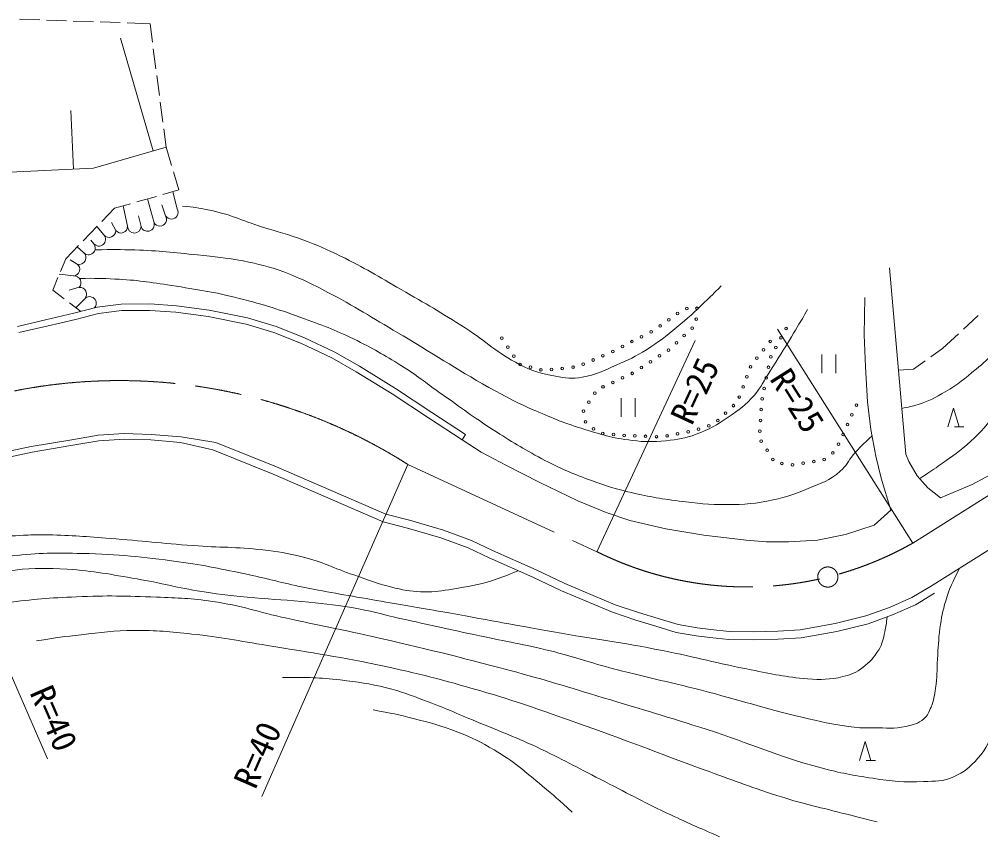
# Model space of a CAD drawing. Units: millimetres, scale not verified. Extents: x 40000 to 680000, y 20000 to 380000.
# Drawn here: x 323759 to 395275, y 256229 to 317066 of the extents above; entities that cross this region are included whole.
import ezdxf
from ezdxf.enums import TextEntityAlignment as Align

# ---------------------------------------------------------------- set-up
doc = ezdxf.new("R2010")
doc.units = ezdxf.units.MM
doc.header["$LTSCALE"] = 1000
doc.linetypes.add('CHAIN', pattern=[18.5, 12, -1.5, 3.5, -1.5])
for name, color, linetype, lineweight in [('M-BMK', 2, 'CHAIN', 13), ('M-STR-HTXT', 7, 'Continuous', 13), ('M-WORK', 1, 'Continuous', 13)]:
    doc.layers.add(name, color=color, linetype=linetype, lineweight=lineweight)
doc.styles.add('ＭＳ ゴシック', font='')
doc.styles.get('ＭＳ ゴシック').set_extended_font_data('MS Gothic')

msp = doc.modelspace()

# ---------------------------------------------------------------- linework, layer by layer
at = {"layer": 'M-BMK'}
for p, q in [((390222, 278085), (403652, 286566)), ((352663, 283938), (366731, 277440))]:
    msp.add_line(p, q, dxfattribs=at)
msp.add_circle((383898, 275558), 750, dxfattribs=at)
for centre, radius, start, end in [((331212, 250176), 40000, 57.57002, 113.73208), ((377871, 299821), 25000, 243.53926, 299.60562)]:
    msp.add_arc(centre, radius, start, end, dxfattribs=at)
at = {"layer": 'M-STR-HTXT'}
for p, q in [((390222, 278085), (380148, 293991)), ((366731, 277440), (374027, 293164)), ((315114, 286794), (325855, 262022)), ((352663, 283938), (341814, 259214))]:
    msp.add_line(p, q, dxfattribs=at)
at = {"layer": 'M-WORK'}
for p, q in [((323782, 317066), (325281, 317015)), ((325781, 316998), (327280, 316947)), ((327780, 316930), (329279, 316879)), ((329779, 316862), (331278, 316811)), ((331777, 316793), (333489, 316735)), ((333489, 316735), (333668, 315363)), ((333729, 307268), (331300, 315657)), ((333733, 314867), (333927, 313380)), ((333992, 312884), (334186, 311397)), ((334251, 310901), (334445, 309414)), ((327798, 305912), (327592, 310274)), ((334510, 308918), (334689, 307546)), ((329290, 305983), (334689, 307546)), ((334689, 307546), (335090, 306193)), ((322541, 305663), (329290, 305983)), ((335232, 305713), (335634, 304360)), ((335634, 304360), (334439, 304022)), ((335501, 302945), (335172, 304230)), ((332033, 303340), (330838, 303002)), ((333958, 303886), (332514, 303477)), ((333787, 301913), (333302, 303700)), ((334644, 302429), (334355, 303266)), ((330838, 303002), (329895, 302023)), ((331822, 301655), (331481, 303184)), ((330941, 301333), (330625, 301928)), ((332822, 301653), (332635, 302443)), ((329548, 301663), (328506, 300584)), ((330060, 301010), (329520, 301635)), ((329298, 300363), (329075, 300625)), ((328159, 300224), (327215, 299245)), ((328536, 299715), (328078, 300140)), ((327215, 299245), (326830, 298305)), ((328073, 298848), (327550, 299162)), ((388478, 298568), (389692, 284702)), ((326641, 297842), (326256, 296901)), ((327809, 297959), (326740, 298085)), ((326256, 296901), (327095, 296260)), ((328218, 297115), (327467, 296900)), ((328626, 296271), (327972, 295591)), ((386606, 293580), (386641, 296350)), ((327493, 295957), (328331, 295316)), ((327832, 295188), (329555, 295632)), ((329555, 295632), (331348, 295862)), ((329645, 295159), (331381, 295383)), ((331348, 295862), (333497, 295880)), ((331381, 295383), (333482, 295400)), ((333482, 295400), (335402, 295260)), ((333497, 295880), (335451, 295738)), ((335451, 295738), (337884, 295418)), ((337884, 295418), (340744, 294850)), ((323623, 294211), (325701, 294690)), ((325701, 294690), (327832, 295188)), ((325809, 294223), (327946, 294721)), ((327946, 294721), (329645, 295159)), ((335402, 295260), (337806, 294945)), ((337806, 294945), (340627, 294384)), ((340744, 294850), (342857, 294211)), ((393994, 294002), (395092, 295024)), ((323736, 293744), (325809, 294223)), ((340627, 294384), (342698, 293757)), ((342857, 294211), (344935, 293376)), ((342698, 293757), (344743, 292936)), ((344935, 293376), (347226, 292293)), ((386712, 291200), (386606, 293580)), ((392438, 292555), (393628, 293661)), ((344743, 292936), (347004, 291867)), ((391553, 291933), (392438, 292555)), ((347004, 291867), (348811, 290832)), ((347226, 292293), (349056, 291245)), ((383445, 292124), (383445, 290724)), ((384495, 290724), (384495, 292124)), ((349056, 291245), (351755, 289593)), ((386855, 288607), (386712, 291200)), ((390260, 291024), (391144, 291646)), ((348811, 290832), (351497, 289188)), ((389145, 290954), (390260, 291024)), ((351497, 289188), (354190, 287398)), ((351755, 289593), (354455, 287799)), ((368526, 288874), (368526, 287474)), ((369576, 287474), (369576, 288874)), ((387103, 286529), (386855, 288607)), ((354455, 287799), (356959, 286159)), ((392835, 286728), (393255, 288128)), ((393255, 288128), (393675, 286728)), ((354190, 287398), (356696, 285758)), ((327526, 285749), (329640, 286122)), ((329640, 286122), (331575, 286229)), ((331575, 286229), (333565, 286175)), ((333565, 286175), (335802, 285980)), ((356959, 286159), (356696, 285758)), ((387458, 284557), (387103, 286529)), ((394025, 286728), (393325, 286728)), ((324649, 285270), (327526, 285749)), ((327597, 285335), (329688, 285704)), ((329688, 285704), (331581, 285808)), ((331581, 285808), (333541, 285756)), ((333541, 285756), (335751, 285563)), ((335751, 285563), (338154, 285015)), ((335802, 285980), (338378, 285572)), ((338378, 285572), (342889, 283760)), ((356696, 285758), (358111, 284861)), ((321896, 284684), (324649, 285270)), ((321994, 284275), (324727, 284857)), ((324727, 284857), (327597, 285335)), ((338154, 285015), (342658, 283206)), ((358111, 284861), (359994, 283849)), ((389692, 284702), (389917, 284157)), ((387867, 282923), (387458, 284557)), ((389917, 284157), (390556, 283091)), ((342658, 283206), (350837, 279665)), ((342889, 283760), (351032, 280234)), ((359994, 283849), (362427, 282606)), ((394629, 282452), (396678, 283541)), ((362427, 282606), (365304, 281238)), ((388577, 280526), (387867, 282923)), ((390556, 283091), (391338, 282203)), ((391338, 282203), (392285, 281457)), ((392285, 281457), (394629, 282452)), ((365304, 281238), (367418, 280350)), ((367418, 280350), (369176, 279764)), ((387345, 279427), (388577, 280526)), ((350837, 279665), (352630, 279203)), ((351032, 280234), (352790, 279782)), ((352790, 279782), (355312, 279036)), ((369176, 279764), (371840, 279143)), ((352630, 279203), (355124, 278466)), ((355312, 279036), (357390, 278272)), ((371840, 279143), (374682, 278663)), ((385214, 278716), (387345, 279427)), ((391535, 274862), (398839, 279457)), ((355124, 278466), (357157, 277718)), ((357390, 278272), (358953, 277526)), ((374682, 278663), (377826, 278290)), ((377826, 278290), (379317, 278184)), ((380987, 278184), (383136, 278308)), ((383136, 278308), (385214, 278716)), ((357157, 277718), (358703, 276981)), ((358953, 277526), (362203, 276087)), ((379317, 278184), (380987, 278184)), ((358703, 276981), (361954, 275542)), ((362203, 276087), (364344, 275075)), ((361954, 275542), (364099, 274527)), ((364344, 275075), (366457, 274187)), ((390150, 274027), (391535, 274862)), ((364099, 274527), (366224, 273634)), ((366457, 274187), (368091, 273494)), ((388498, 273299), (390150, 274027)), ((390427, 273494), (391845, 274348)), ((366224, 273634), (367877, 272933)), ((368091, 273494), (369814, 272908)), ((386722, 272660), (388498, 273299)), ((388721, 272742), (390427, 273494)), ((367877, 272933), (369630, 272337)), ((369814, 272908), (371270, 272464)), ((384448, 272091), (386722, 272660)), ((386897, 272085), (388721, 272742)), ((369630, 272337), (371097, 271890)), ((371097, 271890), (372624, 271435)), ((371270, 272464), (372762, 272020)), ((372762, 272020), (374183, 271772)), ((374183, 271772), (375195, 271647)), ((381838, 271630), (384448, 272091)), ((384574, 271504), (386897, 272085)), ((372624, 271435), (374095, 271178)), ((374095, 271178), (375128, 271051)), ((375128, 271051), (376529, 270906)), ((375195, 271647), (376563, 271505)), ((376563, 271505), (378357, 271487)), ((378357, 271487), (380186, 271523)), ((380186, 271523), (381838, 271630)), ((381909, 271033), (384574, 271504)), ((376529, 270906), (378359, 270887)), ((378359, 270887), (380211, 270923)), ((380211, 270923), (381909, 271033)), ((386251, 261912), (386671, 263312)), ((386671, 263312), (387091, 261912)), ((387441, 261912), (386741, 261912))]:
    msp.add_line(p, q, dxfattribs=at)
for centre in [(373416, 295532), (374167, 295553), (372076, 294704), (372727, 295169), (374116, 294754), (371425, 294239), (373807, 294078), (380792, 294056), (359653, 293325), (370044, 293440), (370755, 293805), (373222, 293532), (380416, 293350), (360100, 292662), (368620, 292709), (369332, 293074), (372051, 292442), (372638, 292986), (379123, 292469), (379622, 293094), (380039, 292644), (360547, 291999), (366440, 291708), (367173, 292028), (367907, 292347), (371377, 292011), (378624, 291844), (379662, 291939), (361013, 291362), (361789, 291167), (362565, 290971), (363356, 291000), (364152, 291083), (364948, 291166), (365707, 291389), (370030, 291147), (370704, 291579), (378159, 291200), (379481, 291163), (368632, 290377), (369357, 290716), (377878, 290451), (379324, 290378), (367178, 289710), (367905, 290043), (377597, 289701), (379166, 289594), (366564, 289246), (377316, 288952), (366132, 288573), (376874, 288309), (379008, 288810), (386023, 288353), (365722, 287895), (376299, 287753), (378941, 288014), (385692, 287625), (365885, 287112), (375043, 286815), (375724, 287196), (378890, 287215), (385361, 286897), (366471, 286580), (367156, 286240), (367953, 286164), (368749, 286091), (369549, 286061), (370348, 286031), (371147, 286001), (371940, 286062), (372726, 286209), (373513, 286357), (374285, 286559), (378840, 286417), (385030, 286168), (378948, 285660), (384699, 285440), (379381, 284987), (384271, 284789), (379814, 284314), (380484, 284015), (381277, 283912), (382068, 284028), (382860, 284145), (383631, 284309)]:
    msp.add_circle(centre, 100, dxfattribs=at)
for centre, start, end in [((335073, 302687), 211.04071, 31.04071), ((333305, 301783), 195.0863, 15.0863), ((334216, 302171), 211.04071, 31.04071), ((330441, 301334), 220.35976, 359.85587), ((331322, 301657), 220.35976, 359.85587), ((332322, 301654), 179.85587, 359.85587), ((329679, 300687), 220.35976, 40.35976), ((328224, 299324), 252.36369, 51.47529), ((328917, 300039), 220.35976, 40.35976), ((327762, 298456), 275.48962, 51.47529), ((327857, 297461), 316.17125, 95.48962), ((328266, 296617), 316.17125, 95.48962), ((328987, 295925), 316.17125, 136.17125)]:
    msp.add_arc(centre, 500, start, end, dxfattribs=at)
for points, knots in [([(389394, 288106), (389960, 288204), (390144, 288255), (390612, 288397), (391446, 288651), (391876, 288912), (392637, 289339), (393606, 289883), (394069, 290321), (394928, 291026), (396045, 291942), (396569, 292572), (397601, 293583), (399130, 295083), (399896, 296014), (401464, 297473), (402832, 298746), (403624, 299439), (405122, 300554), (406621, 301670), (407518, 302219), (409119, 303183), (410843, 304222), (411833, 304763), (413612, 305705), (416390, 307176), (417944, 308016), (420823, 309279), (423092, 310275), (424423, 310691), (426750, 311544), (428370, 312137), (429318, 312362), (430906, 313036), (431155, 313141), (431326, 313168), (431516, 313360), (431645, 313491), (431696, 313566), (431786, 313745)], [0, 0, 0, 0, 1, 1, 1, 2, 2, 2, 3, 3, 3, 4, 4, 4, 5, 5, 5, 6, 6, 6, 7, 7, 7, 8, 8, 8, 9, 9, 9, 10, 10, 10, 11, 11, 11, 12, 12, 12, 13, 13, 13, 13]), ([(390736, 282887), (391413, 283322), (391594, 283445), (392132, 283820), (392972, 284405), (393457, 284721), (394228, 285395), (395098, 286156), (395530, 286650), (396264, 287544), (396980, 288415), (397233, 289013), (397898, 289923), (398312, 290489), (398559, 290796), (399017, 291327), (399947, 292403), (400523, 292959), (401539, 293955), (402535, 294932), (403119, 295454), (404185, 296353), (405117, 297138), (405708, 297491), (406672, 298235), (408832, 299903), (409968, 300935), (412176, 302539), (413272, 303335), (413889, 303788), (415080, 304430), (416236, 305054), (416898, 305382), (418117, 305869), (419167, 306288), (419802, 306389), (420875, 306747), (422255, 307206), (423028, 307464), (424391, 307972), (425979, 308563), (426827, 309002), (428414, 309597), (430269, 310293), (431304, 310708), (433209, 311249), (434615, 311648), (435411, 311875), (436859, 312075), (438070, 312241), (438764, 312188), (439976, 312341), (440646, 312426), (441029, 312457), (441681, 312634), (442361, 312819), (442612, 312937), (443365, 313283)], [0, 0, 0, 0, 1, 1, 1, 2, 2, 2, 3, 3, 3, 4, 4, 4, 5, 5, 5, 6, 6, 6, 7, 7, 7, 8, 8, 8, 9, 9, 9, 10, 10, 10, 11, 11, 11, 12, 12, 12, 13, 13, 13, 14, 14, 14, 15, 15, 15, 16, 16, 16, 17, 17, 17, 18, 18, 18, 19, 19, 19, 19]), ([(335909, 303167), (336789, 303078), (337061, 303022), (337791, 302882), (339421, 302571), (340260, 302104), (341841, 301604), (343021, 301230), (343700, 301074), (344860, 300645), (345979, 300230), (346595, 299963), (347666, 299437), (349467, 298552), (350423, 297954), (352160, 296950), (354043, 295862), (355106, 295264), (356937, 294091), (358537, 293067), (359280, 292241), (360969, 291374), (361943, 290873), (362557, 290703), (363633, 290503), (364397, 290361), (364856, 290298), (365622, 290432), (366657, 290613), (367199, 290898), (368162, 291320), (369068, 291718), (369577, 291951), (370418, 292475), (371348, 293054), (371822, 293454), (372673, 294144), (373516, 294828), (373950, 295258), (374733, 296009), (375219, 296474), (375377, 296628), (375959, 297217)], [0, 0, 0, 0, 1, 1, 1, 2, 2, 2, 3, 3, 3, 4, 4, 4, 5, 5, 5, 6, 6, 6, 7, 7, 7, 8, 8, 8, 9, 9, 9, 10, 10, 10, 11, 11, 11, 12, 12, 12, 13, 13, 13, 14, 14, 14, 14]), ([(329398, 299902), (330809, 299933), (331205, 299927), (332363, 299894), (334186, 299842), (335203, 299708), (337017, 299521), (338346, 299384), (339099, 299341), (340409, 299077), (341607, 298836), (342284, 298690), (343428, 298260), (344855, 297724), (345617, 297324), (346963, 296608), (349095, 295475), (350226, 294724), (352308, 293500), (355009, 291913), (356445, 290889), (359200, 289398), (360245, 288832), (360825, 288500), (361917, 288030), (363317, 287428), (364104, 287084), (365558, 286627), (367007, 286172), (367833, 285910), (369341, 285721), (370318, 285599), (370882, 285610), (371863, 285704), (372753, 285788), (373263, 285870), (374101, 286183), (375095, 286555), (375619, 286867), (376498, 287462), (377318, 288016), (377787, 288348), (378434, 289096), (378972, 289717), (379148, 290161), (379589, 290854), (380224, 291853), (380573, 292417), (381187, 293429), (381664, 294217), (381815, 294469), (382395, 295454)], [0, 0, 0, 0, 1, 1, 1, 2, 2, 2, 3, 3, 3, 4, 4, 4, 5, 5, 5, 6, 6, 6, 7, 7, 7, 8, 8, 8, 9, 9, 9, 10, 10, 10, 11, 11, 11, 12, 12, 12, 13, 13, 13, 14, 14, 14, 15, 15, 15, 16, 16, 16, 17, 17, 17, 17]), ([(328244, 297778), (329492, 297795), (329852, 297783), (330880, 297732), (332533, 297650), (333455, 297509), (335090, 297252), (337068, 296942), (338183, 296780), (340125, 296293), (342050, 295811), (343109, 295454), (344973, 294775), (346529, 294208), (347408, 293890), (348890, 293150), (350295, 292447), (351052, 291992), (352380, 291152), (353521, 290429), (354096, 289928), (355203, 289154), (356687, 288116), (357490, 287493), (359013, 286516), (360400, 285627), (361178, 285124), (362636, 284358), (363869, 283711), (364585, 283388), (365886, 282893), (367089, 282435), (367780, 282211), (369030, 281907), (370500, 281550), (371339, 281403), (372840, 281215), (374217, 281041), (374995, 280944), (376383, 280948), (377742, 280952), (378516, 281013), (379846, 281294), (380886, 281514), (381445, 281748), (382430, 282147), (383414, 282546), (384026, 282731), (384828, 283426), (385287, 283824), (385390, 284191), (385787, 284651), (386294, 285238), (386505, 285423), (387188, 286059)], [0, 0, 0, 0, 1, 1, 1, 2, 2, 2, 3, 3, 3, 4, 4, 4, 5, 5, 5, 6, 6, 6, 7, 7, 7, 8, 8, 8, 9, 9, 9, 10, 10, 10, 11, 11, 11, 12, 12, 12, 13, 13, 13, 14, 14, 14, 15, 15, 15, 16, 16, 16, 17, 17, 17, 18, 18, 18, 18]), ([(297090, 256270), (297962, 257374), (298183, 257651), (298886, 258534), (300269, 260272), (300928, 261346), (302443, 262970), (303815, 264441), (304696, 265164), (306279, 266407), (307483, 267352), (308231, 267786), (309533, 268591), (311358, 269720), (312403, 270328), (314347, 271237), (315864, 271948), (316759, 272265), (318369, 272729), (320073, 273220), (321062, 273387), (322818, 273635), (324835, 273920), (325978, 273998), (328013, 274088), (330342, 274190), (331651, 274144), (333981, 274061), (335608, 274003), (336526, 273977), (338137, 273742), (340322, 273422), (341495, 272967), (343651, 272490), (346092, 271949), (347475, 271714), (349912, 271157), (353977, 270229), (356245, 269669), (360275, 268600), (363000, 267877), (364501, 267383), (367202, 266575), (370226, 265671), (371920, 265164), (374928, 264204), (378254, 263142), (380026, 262252), (383399, 261354), (384876, 260960), (385725, 260815), (387236, 260581), (388699, 260354), (389539, 260276), (391019, 260341), (391902, 260380), (392452, 260321), (393256, 260688), (394067, 261057), (394472, 261411), (395068, 262073), (395748, 262828), (395921, 263415), (396347, 264337), (396906, 265547), (397059, 266292), (397466, 267561), (397949, 269069), (398102, 269951), (398611, 271451), (398985, 272552), (399204, 273171), (399703, 274221), (400248, 275367), (400606, 275994), (401355, 277018), (402016, 277922), (402459, 278385), (403300, 279123), (404281, 279984), (404933, 280342), (406017, 281068), (407361, 281967), (408171, 282382), (409534, 283252), (410561, 283908), (411215, 284170), (412145, 284957), (413088, 285757), (413522, 286309), (414356, 287222), (415068, 288002), (415533, 288400), (416088, 289300), (416390, 289791), (416505, 289985), (416786, 290601)], [0, 0, 0, 0, 1, 1, 1, 2, 2, 2, 3, 3, 3, 4, 4, 4, 5, 5, 5, 6, 6, 6, 7, 7, 7, 8, 8, 8, 9, 9, 9, 10, 10, 10, 11, 11, 11, 12, 12, 12, 13, 13, 13, 14, 14, 14, 15, 15, 15, 16, 16, 16, 17, 17, 17, 18, 18, 18, 19, 19, 19, 20, 20, 20, 21, 21, 21, 22, 22, 22, 23, 23, 23, 24, 24, 24, 25, 25, 25, 26, 26, 26, 27, 27, 27, 28, 28, 28, 29, 29, 29, 30, 30, 30, 31, 31, 31, 32, 32, 32, 32]), ([(303893, 277344), (305088, 277435), (305391, 277458), (306351, 277524), (307322, 277591), (307866, 277619), (308837, 277684), (310260, 277778), (311055, 277851), (312478, 277933), (313546, 277994), (314146, 277978), (315213, 278039), (317019, 278143), (318027, 278252), (319831, 278377), (321621, 278500), (322622, 278598), (324413, 278678), (325003, 278705), (325333, 278707), (325923, 278696), (327729, 278664), (328739, 278565), (330541, 278430), (332943, 278250), (334283, 278077), (336686, 277897), (338710, 277745), (339856, 277811), (341872, 277577), (343026, 277443), (343673, 277336), (344802, 277062), (346346, 276688), (347132, 276216), (348639, 275712), (349839, 275311), (350495, 275019), (351729, 274736), (352561, 274545), (353042, 274465), (353896, 274451), (354719, 274439), (355180, 274530), (355992, 274665), (357161, 274858), (357830, 274940), (358958, 275304), (359712, 275547), (359989, 275649), (360853, 276029)], [0, 0, 0, 0, 1, 1, 1, 2, 2, 2, 3, 3, 3, 4, 4, 4, 5, 5, 5, 6, 6, 6, 7, 7, 7, 8, 8, 8, 9, 9, 9, 10, 10, 10, 11, 11, 11, 12, 12, 12, 13, 13, 13, 14, 14, 14, 15, 15, 15, 16, 16, 16, 17, 17, 17, 17]), ([(296144, 259072), (296854, 260153), (297033, 260427), (297599, 261298), (298469, 262636), (298856, 263455), (299810, 264735), (300559, 265739), (301048, 266256), (301968, 267106), (303046, 268101), (303740, 268558), (304925, 269424), (306659, 270690), (307639, 271397), (309481, 272501), (310840, 273315), (311656, 273687), (313117, 274299), (315043, 275105), (316183, 275409), (318192, 275977), (320138, 276527), (321234, 276878), (323241, 277123), (325256, 277369), (326406, 277348), (328436, 277309), (331244, 277255), (332817, 277068), (335602, 276697), (337647, 276423), (338776, 276155), (340797, 275737), (342396, 275407), (343272, 275128), (344873, 274805), (346998, 274376), (348199, 274195), (350334, 273819), (352258, 273481), (353339, 273307), (355263, 272967), (358481, 272397), (360276, 272041), (363495, 271475), (366656, 270919), (368445, 270711), (371594, 270090), (374185, 269578), (375608, 269154), (378201, 268651), (379825, 268336), (380734, 268113), (382383, 267985), (383412, 267905), (384015, 267913), (385021, 268145), (385647, 268289), (386012, 268435), (386512, 268837), (387046, 269267), (387333, 269555), (387685, 270143), (387967, 270614), (388016, 270939), (388137, 271475), (388235, 271906), (388258, 272073), (388307, 272593)], [0, 0, 0, 0, 1, 1, 1, 2, 2, 2, 3, 3, 3, 4, 4, 4, 5, 5, 5, 6, 6, 6, 7, 7, 7, 8, 8, 8, 9, 9, 9, 10, 10, 10, 11, 11, 11, 12, 12, 12, 13, 13, 13, 14, 14, 14, 15, 15, 15, 16, 16, 16, 17, 17, 17, 18, 18, 18, 19, 19, 19, 20, 20, 20, 21, 21, 21, 22, 22, 22, 23, 23, 23, 23]), ([(296510, 257988), (297107, 258980), (297287, 259257), (297825, 260043), (298597, 261169), (299071, 261775), (299957, 262813), (300797, 263799), (301341, 264289), (302301, 265158), (303731, 266452), (304535, 267188), (306111, 268301), (308022, 269651), (309209, 270232), (311226, 271418), (312864, 272383), (313718, 273059), (315462, 273816), (317137, 274544), (318123, 274850), (319884, 275335), (321257, 275713), (322038, 275926), (323454, 276080), (324954, 276244), (325810, 276223), (327317, 276134), (329372, 276012), (330507, 275753), (332538, 275414), (334286, 275123), (335239, 274821), (336987, 274535), (338437, 274298), (339256, 274204), (340717, 274056), (342295, 273895), (343188, 273894), (344766, 273736), (346227, 273590), (347048, 273524), (348496, 273283), (349906, 273049), (350671, 272793), (352066, 272484), (354385, 271970), (355684, 271679), (358007, 271179), (360066, 270735), (361236, 270561), (363282, 270060), (365016, 269635), (365952, 269265), (367677, 268808), (370329, 268105), (371840, 267810), (374497, 267129), (377419, 266380), (379022, 265827), (381957, 265131), (383381, 264793), (384182, 264596), (385633, 264412), (386295, 264328), (386672, 264323), (387338, 264332), (388265, 264345), (388805, 264235), (389709, 264438), (390260, 264562), (390610, 264634), (391041, 264998), (391348, 265257), (391420, 265506), (391574, 265877), (391793, 266401), (391829, 266729), (391920, 267289), (392057, 268122), (391993, 268605), (392054, 269447), (392119, 270342), (392117, 270849), (392240, 271738), (392352, 272549), (392437, 273004), (392666, 273789), (392957, 274781), (393156, 275137), (393699, 276224)], [0, 0, 0, 0, 1, 1, 1, 2, 2, 2, 3, 3, 3, 4, 4, 4, 5, 5, 5, 6, 6, 6, 7, 7, 7, 8, 8, 8, 9, 9, 9, 10, 10, 10, 11, 11, 11, 12, 12, 12, 13, 13, 13, 14, 14, 14, 15, 15, 15, 16, 16, 16, 17, 17, 17, 18, 18, 18, 19, 19, 19, 20, 20, 20, 21, 21, 21, 22, 22, 22, 23, 23, 23, 24, 24, 24, 25, 25, 25, 26, 26, 26, 27, 27, 27, 28, 28, 28, 29, 29, 29, 30, 30, 30, 30]), ([(325036, 270810), (326628, 271055), (327062, 271117), (328366, 271263), (329902, 271435), (330764, 271584), (332309, 271583), (333988, 271582), (334930, 271506), (336598, 271316), (338805, 271066), (340028, 270826), (342219, 270464), (345671, 269893), (347617, 269626), (351037, 268892), (354001, 268256), (355642, 267802), (358550, 266947), (361161, 266180), (362587, 265632), (365157, 264736), (368906, 263430), (370960, 262569), (374694, 261220), (376802, 260458), (377971, 259994), (380103, 259301), (381968, 258695), (383053, 258488), (384951, 257996), (385970, 257732), (386293, 257648), (387562, 257330)], [0, 0, 0, 0, 1, 1, 1, 2, 2, 2, 3, 3, 3, 4, 4, 4, 5, 5, 5, 6, 6, 6, 7, 7, 7, 8, 8, 8, 9, 9, 9, 10, 10, 10, 11, 11, 11, 11]), ([(343352, 268085), (345365, 268078), (345975, 268094), (347641, 267898), (348993, 267739), (349755, 267638), (351077, 267312), (352205, 267034), (352812, 266783), (353901, 266380), (355420, 265817), (356244, 265433), (357738, 264808), (359626, 264018), (360708, 263629), (362560, 262756), (364441, 261870), (365446, 261272), (367302, 260332), (369224, 259358), (370279, 258769), (372230, 257855), (373635, 257197), (374100, 256986), (375853, 256229)], [0, 0, 0, 0, 1, 1, 1, 2, 2, 2, 3, 3, 3, 4, 4, 4, 5, 5, 5, 6, 6, 6, 7, 7, 7, 8, 8, 8, 8]), ([(350075, 265677), (351500, 265412), (351904, 265331), (353059, 265038), (354377, 264703), (355119, 264510), (356389, 264025), (357485, 263607), (358071, 263292), (359080, 262693), (360588, 261798), (361328, 261125), (362676, 260002), (363560, 259267), (363859, 259009), (364887, 258058)], [0, 0, 0, 0, 1, 1, 1, 2, 2, 2, 3, 3, 3, 4, 4, 4, 5, 5, 5, 5])]:
    msp.add_open_spline(points, degree=3, knots=knots, dxfattribs=at)

# ---------------------------------------------------------------- texts
at = {"layer": 'M-STR-HTXT', "style": 'ＭＳ ゴシック'}
for s, rotation, p in [('R=25', 65.11, (374005, 289405)), ('R=25', 302.348, (381631, 288692)), ('R=40', 293.443, (326338, 265045)), ('R=40', 66.309, (341483, 262327))]:
    msp.add_text(s, height=1833, rotation=rotation, dxfattribs=at).set_placement(p, align=Align.MIDDLE_CENTER)

doc.saveas('drawing.dxf')
